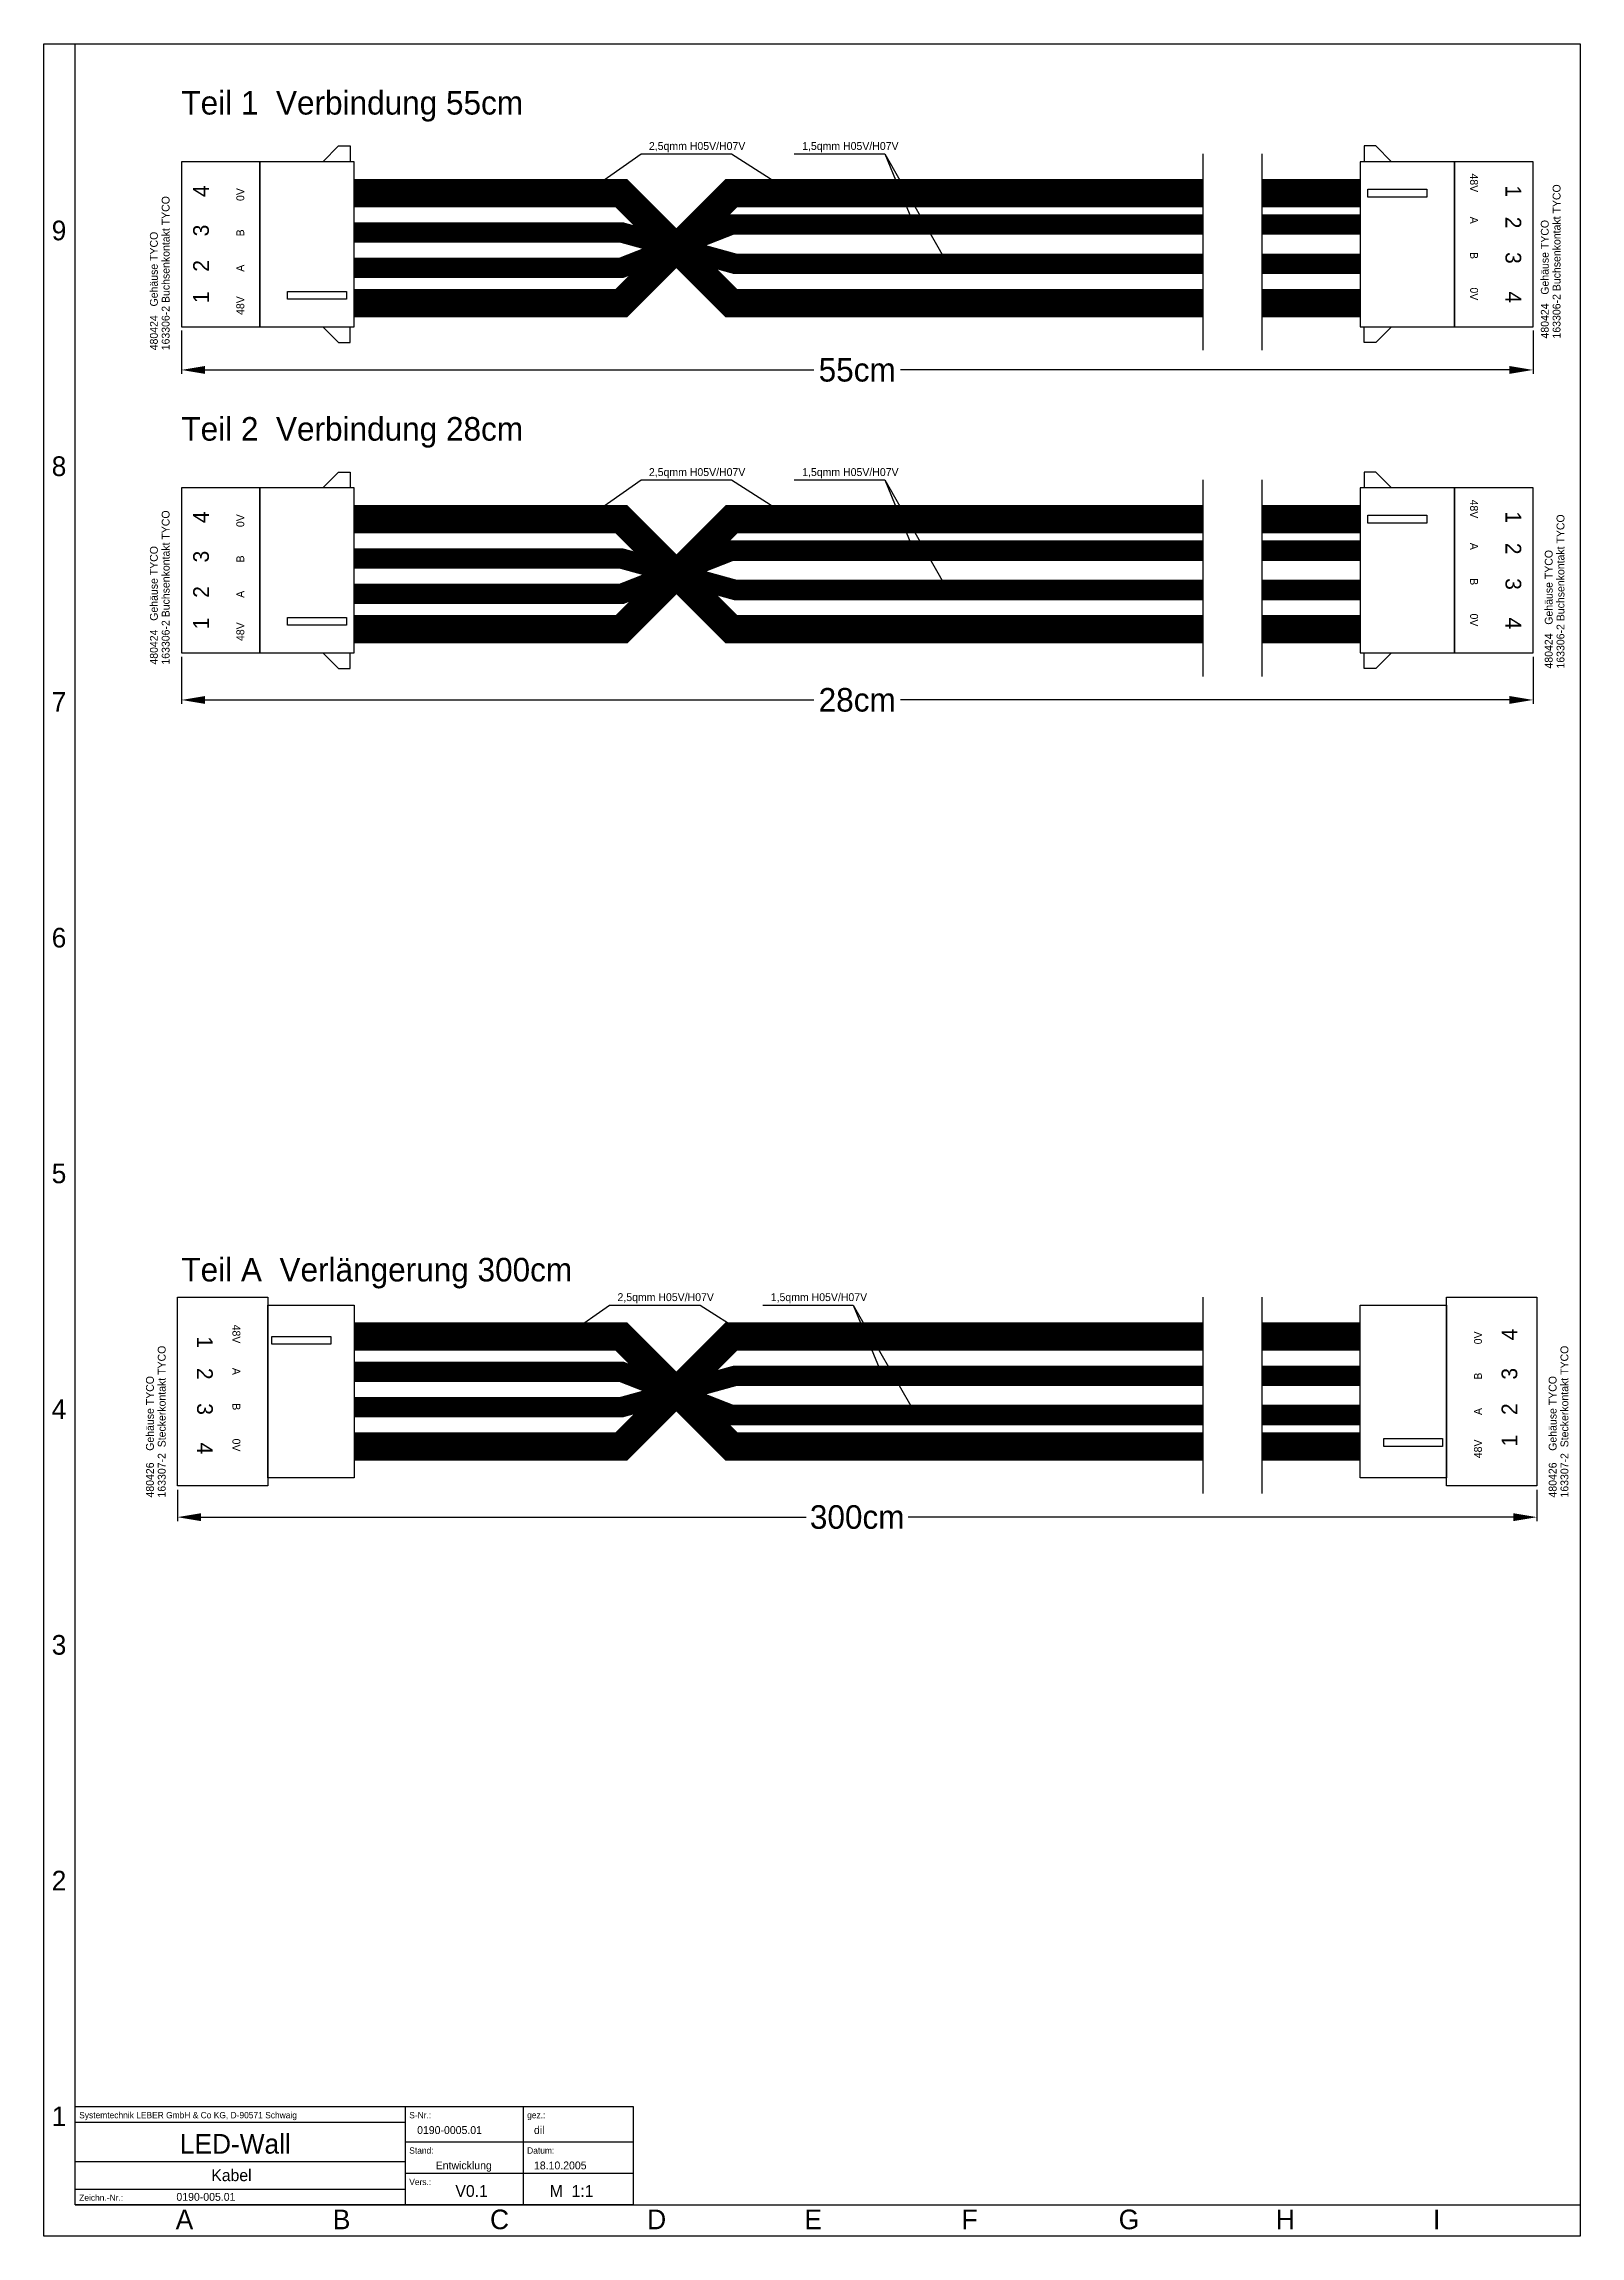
# Model space of a CAD drawing. Extents: x 100 to 296, y 110 to 389.
import ezdxf
from ezdxf.enums import TextEntityAlignment as Align

# ---------------------------------------------------------------- set-up
doc = ezdxf.new("R2010")
doc.units = 0
doc.header["$LTSCALE"] = 0.2
doc.layers.get('0').update_dxf_attribs({"linetype": 'CONTINUOUS'})
doc.layers.get('Defpoints').update_dxf_attribs({"linetype": 'CONTINUOUS'})
for name, color, linetype in [('Bemassung', 5, 'CONTINUOUS'), ('RAHMEN', 5, 'CONTINUOUS'), ('ZEICHNUNG', 7, 'CONTINUOUS')]:
    doc.layers.add(name, color=color, linetype=linetype)
doc.linetypes.add('ZICKZACK', pattern='A,0.00254,-5.08,[131,ltypeshp.shx,S=5.08,R=0,X=-5.08,Y=0],-10.16,[131,ltypeshp.shx,S=5.08,R=180,X=5.08,Y=0],-5.08', length=20.32254)
doc.dimstyles.get("Standard").update_dxf_attribs({"dimtxt": 3, "dimasz": 3, "dimexe": 0.5, "dimexo": 0.5, "dimgap": 0, "dimtad": 0, "dimtih": 1, "dimtoh": 1, "dimdec": 0, "dimzin": 0, "dimdsep": 46, "dimtxsty": 'Standard', "dimcen": 1, "dimadec": 0, "dimazin": 0, "dimtfac": 1, "dimtdec": 0, "dimtofl": 0, "dimtmove": 0, "dimatfit": 3, "dimfxl": 0, "dimtolj": 1, "dimtzin": 0, "dimarcsym": 0})

# ---------------------------------------------------------------- blocks, each defined once
blk = doc.blocks.new('Schrift_N')
for p, q in [((42, 12.5), (42, 0)), ((57, 12.5), (57, 0)), ((0, 10.5), (42, 10.5)), ((42, 8), (71, 8)), ((0, 5.5), (42, 5.5)), ((42, 4), (71, 4)), ((0, 2), (42, 2))]:
    blk.add_line(p, q)
blk.add_lwpolyline([(0, 12.5), (71, 12.5), (71, 0), (0, 0)], close=True)
for s, p in [('Systemtechnik LEBER GmbH & Co KG, D-90571 Schwaig', (0.5, 11)), ('S-Nr.:', (42.5, 11)), ('gez.:', (57.5, 11)), ('Stand:', (42.5, 6.5)), ('Datum:', (57.5, 6.5)), ('Vers.:', (42.5, 2.5)), ('Zeichn.-Nr.:', (0.5, 0.5))]:
    blk.add_text(s, height=0.8).set_placement(p)
for tag, height, p in [('PROJEKT', 2.5, (20.5, 6.5)), ('BEZEICHNUNG', 1.5, (20, 3))]:
    blk.add_attdef(tag, text='', height=height).set_placement(p, align=Align.CENTER)
for tag, p, height in [('SACHNUMMER', (46, 9), 1), ('BEARBEITER', (58.5, 9), 1), ('STAND', (46, 4.5), 1), ('DATUM', (58.5, 4.5), 1), ('ZEICHNG.-NR', (13, 0.5), 1), ('VERS', (48.5, 1), 1.5), ('MASST', (60.5, 1), 1.5)]:
    blk.add_attdef(tag, p, '', height=height)
blk = doc.blocks.new('A4H')
for p, q in [((0, 0), (0, 279)), ((0, 279), (195.5, 279)), ((4, 4), (4, 279)), ((195.5, 279), (195.5, 0)), ((4, 4), (195.5, 4)), ((195.5, 0), (0, 0))]:
    blk.add_line(p, q)
for s, p in [('9', (1, 254)), ('8', (1, 224)), ('7', (1, 194)), ('6', (1, 164)), ('5', (1, 134)), ('4', (1, 104)), ('3', (1, 74)), ('2', (1, 44)), ('1', (1, 14)), ('A', (16.78, 0.88)), ('B', (36.78, 0.88)), ('C', (56.78, 0.88)), ('D', (76.78, 0.88)), ('E', (96.78, 0.88)), ('F', (116.78, 0.88)), ('G', (136.78, 0.88)), ('H', (156.78, 0.88)), ('I', (176.78, 0.88))]:
    blk.add_text(s, height=2.5).set_placement(p)
blk = doc.blocks.new('*D3')
at = {"layer": 'Bemassung', "color": 0, "lineweight": -2}
for p, q in [((117.5, 352.5), (117.5, 347)), ((289.5, 352.5), (289.5, 347)), ((120.5, 347.5), (198, 347.5)), ((286.5, 347.5), (209, 347.5))]:
    blk.add_line(p, q, dxfattribs=at)
at = {"layer": 'Bemassung', "color": 0}
for points in [[(120.5, 348), (120.5, 347), (117.5, 347.5)], [(286.5, 348), (286.5, 347), (289.5, 347.5)]]:
    blk.add_solid(points, dxfattribs=at)
at = {"layer": 'Defpoints', "color": 0}
for p in [(117.5, 353), (289.5, 353), (289.5, 347.5)]:
    blk.add_point(p, dxfattribs=at)
at = {"layer": 'Bemassung', "color": 0, "insert": (203.5, 347.5), "char_height": 3, "attachment_point": 5}
blk.add_mtext('\\A1;55cm', dxfattribs=at)
blk = doc.blocks.new('*D4')
at = {"layer": 'Bemassung', "color": 0, "lineweight": -2}
for p, q in [((117.5, 311), (117.5, 305)), ((289.5, 311), (289.5, 305)), ((120.5, 305.5), (198, 305.5)), ((286.5, 305.5), (209, 305.5))]:
    blk.add_line(p, q, dxfattribs=at)
at = {"layer": 'Bemassung', "color": 0}
for points in [[(120.5, 306), (120.5, 305), (117.5, 305.5)], [(286.5, 306), (286.5, 305), (289.5, 305.5)]]:
    blk.add_solid(points, dxfattribs=at)
at = {"layer": 'Defpoints', "color": 0}
for p in [(117.5, 311.5), (289.5, 311.5), (289.5, 305.5)]:
    blk.add_point(p, dxfattribs=at)
at = {"layer": 'Bemassung', "color": 0, "insert": (203.5, 305.5), "char_height": 3, "attachment_point": 5}
blk.add_mtext('\\A1;28cm', dxfattribs=at)
blk = doc.blocks.new('*D5')
at = {"layer": 'Bemassung', "color": 0, "lineweight": -2}
for p, q in [((117, 205), (117, 201)), ((290, 205), (290, 201)), ((120, 201.5), (197, 201.5)), ((287, 201.5), (210, 201.5))]:
    blk.add_line(p, q, dxfattribs=at)
at = {"layer": 'Bemassung', "color": 0}
for points in [[(120, 202), (120, 201), (117, 201.5)], [(287, 202), (287, 201), (290, 201.5)]]:
    blk.add_solid(points, dxfattribs=at)
at = {"layer": 'Defpoints', "color": 0}
for p in [(117, 205.5), (290, 205.5), (290, 201.5)]:
    blk.add_point(p, dxfattribs=at)
at = {"layer": 'Bemassung', "color": 0, "insert": (203.5, 201.5), "char_height": 3, "attachment_point": 5}
blk.add_mtext('\\A1;300cm', dxfattribs=at)

msp = doc.modelspace()

# ---------------------------------------------------------------- linework, layer by layer
at = {"layer": 'ZEICHNUNG'}
for p, q in [((135.5, 374), (137.5, 376)), ((137.5, 376), (139, 376)), ((139, 376), (139, 374)), ((171, 371.5), (176, 375)), ((176, 375), (187.5, 375)), ((187.5, 375), (193, 371.5)), ((195.5, 375), (207, 375)), ((207, 375), (210.5, 366.5)), ((207, 375), (215, 361)), ((269.5, 376), (268, 376)), ((268, 376), (268, 374)), ((271.5, 374), (269.5, 376)), ((135.5, 353), (137.5, 351)), ((139, 351), (139, 353)), ((268, 351), (268, 353)), ((271.5, 353), (269.5, 351)), ((137.5, 351), (139, 351)), ((269.5, 351), (268, 351)), ((135.5, 332.5), (137.5, 334.5)), ((137.5, 334.5), (139, 334.5)), ((139, 334.5), (139, 332.5)), ((171, 330), (176, 333.5)), ((176, 333.5), (187.5, 333.5)), ((187.5, 333.5), (193, 330)), ((195.5, 333.5), (207, 333.5)), ((207, 333.5), (210.5, 325)), ((207, 333.5), (215, 319.5)), ((269.5, 334.5), (268, 334.5)), ((268, 334.5), (268, 332.5)), ((271.5, 332.5), (269.5, 334.5)), ((135.5, 311.5), (137.5, 309.5)), ((139, 309.5), (139, 311.5)), ((268, 309.5), (268, 311.5)), ((271.5, 311.5), (269.5, 309.5)), ((137.5, 309.5), (139, 309.5)), ((269.5, 309.5), (268, 309.5)), ((167, 225), (172, 228.5)), ((172, 228.5), (183.5, 228.5)), ((183.5, 228.5), (189, 225)), ((191.5, 228.5), (203, 228.5)), ((203, 228.5), (206.5, 220)), ((203, 228.5), (211, 214.5))]:
    msp.add_line(p, q, dxfattribs=at)
at = {"layer": 'ZEICHNUNG', "linetype": 'ZICKZACK'}
for p, q in [((247.5, 375), (247.5, 350)), ((255, 375), (255, 350)), ((247.5, 333.5), (247.5, 308.5)), ((255, 333.5), (255, 308.5)), ((247.5, 229.5), (247.5, 204.5)), ((255, 229.5), (255, 204.5))]:
    msp.add_line(p, q, dxfattribs=at)
at = {"layer": 'ZEICHNUNG'}
for points in [[(117.5, 353), (127.5, 353), (127.5, 374), (117.5, 374)], [(127.5, 353), (139.5, 353), (139.5, 374), (127.5, 374)], [(279.5, 374), (267.5, 374), (267.5, 353), (279.5, 353)], [(289.5, 374), (279.5, 374), (279.5, 353), (289.5, 353)], [(276, 369.5), (268.5, 369.5), (268.5, 370.5), (276, 370.5)], [(131, 357.5), (138.5, 357.5), (138.5, 356.5), (131, 356.5)], [(117.5, 311.5), (127.5, 311.5), (127.5, 332.5), (117.5, 332.5)], [(127.5, 311.5), (139.5, 311.5), (139.5, 332.5), (127.5, 332.5)], [(279.5, 332.5), (267.5, 332.5), (267.5, 311.5), (279.5, 311.5)], [(289.5, 332.5), (279.5, 332.5), (279.5, 311.5), (289.5, 311.5)], [(276, 328), (268.5, 328), (268.5, 329), (276, 329)], [(131, 316), (138.5, 316), (138.5, 315), (131, 315)], [(117, 229.5), (128.5, 229.5), (128.5, 205.5), (117, 205.5)], [(290, 205.5), (278.5, 205.5), (278.5, 229.5), (290, 229.5)], [(128.5, 228.5), (139.5, 228.5), (139.5, 206.5), (128.5, 206.5)], [(278.5, 206.5), (267.5, 206.5), (267.5, 228.5), (278.5, 228.5)], [(129, 224.5), (136.5, 224.5), (136.5, 223.5), (129, 223.5)], [(278, 210.5), (270.5, 210.5), (270.5, 211.5), (278, 211.5)]]:
    msp.add_lwpolyline(points, close=True, dxfattribs=at)
at = {"layer": 'ZEICHNUNG', "color": 1, "const_width": 3.6}
for points in [[(139.5, 356), (173.5, 356), (187.5, 370), (247.5, 370)], [(255, 370), (267.5, 370)], [(139.5, 314.5), (173.5, 314.5), (187.5, 328.5), (247.5, 328.5)], [(255, 328.5), (267.5, 328.5)], [(139.5, 224.5), (173.5, 224.5), (187.5, 210.5), (247.5, 210.5)], [(255, 210.5), (267.5, 210.5)]]:
    msp.add_lwpolyline(points, dxfattribs=at)
at = {"layer": 'ZEICHNUNG', "const_width": 3.6}
for points in [[(139.5, 370), (173.5, 370), (187.5, 356), (247.5, 356)], [(255, 356), (267.5, 356)], [(139.5, 328.5), (173.5, 328.5), (187.5, 314.5), (247.5, 314.5)], [(255, 314.5), (267.5, 314.5)], [(139.5, 210.5), (173.5, 210.5), (187.5, 224.5), (247.5, 224.5)], [(255, 224.5), (267.5, 224.5)]]:
    msp.add_lwpolyline(points, dxfattribs=at)
at = {"layer": 'ZEICHNUNG', "color": 3, "const_width": 2.6}
for points in [[(139.5, 360.5), (173.5, 360.5), (187.5, 366), (247.5, 366)], [(255, 366), (267.5, 366)], [(139.5, 319), (173.5, 319), (187.5, 324.5), (247.5, 324.5)], [(255, 324.5), (267.5, 324.5)], [(139.5, 220), (173.5, 220), (187.5, 214.5), (247.5, 214.5)], [(255, 214.5), (267.5, 214.5)]]:
    msp.add_lwpolyline(points, dxfattribs=at)
at = {"layer": 'ZEICHNUNG', "color": 5, "const_width": 2.6}
for points in [[(139.5, 365), (173.5, 365), (188, 361), (247.5, 361)], [(255, 361), (267.5, 361)], [(139.5, 323.5), (173.5, 323.5), (188, 319.5), (247.5, 319.5)], [(255, 319.5), (267.5, 319.5)], [(139.5, 215.5), (173.5, 215.5), (188, 219.5), (247.5, 219.5)], [(255, 219.5), (267.5, 219.5)]]:
    msp.add_lwpolyline(points, dxfattribs=at)

# ---------------------------------------------------------------- block references
at = {"layer": 'RAHMEN'}
msp.add_blockref('A4H', (100, 110), dxfattribs=at)
ref = msp.add_blockref('Schrift_N', (104, 114), dxfattribs=at)
ref.add_attrib('SACHNUMMER', '0190-0005.01', (147.5, 123), dxfattribs={"height": 1})
ref.add_attrib('STAND', 'Entwicklung', (149.87, 118.5), dxfattribs={"height": 1})
ref.add_attrib('PROJEKT', 'LED-Wall', dxfattribs={"height": 2.5}).set_placement((124.37, 120.5), align=Align.CENTER)
ref.add_attrib('BEZEICHNUNG', 'Kabel', dxfattribs={"height": 1.5}).set_placement((123.87, 117), align=Align.CENTER)
ref.add_attrib('ZEICHNG.-NR', '0190-005.01', (116.87, 114.5), dxfattribs={"height": 1})
ref.add_attrib('BEARBEITER', 'dil', (162.37, 123), dxfattribs={"height": 1})
ref.add_attrib('MASST', 'M  1:1', (164.37, 115), dxfattribs={"height": 1.5})
ref.add_attrib('VERS', 'V0.1', (152.37, 115), dxfattribs={"height": 1.5})
ref.add_attrib('DATUM', '18.10.2005', (162.37, 118.5), dxfattribs={"height": 1})

# ---------------------------------------------------------------- texts
at = {"layer": 'Bemassung'}
for s, p in [('Teil 1  Verbindung 55cm', (117.5, 380)), ('Teil 2  Verbindung 28cm', (117.5, 338.5)), ('Teil A  Verlängerung 300cm', (117.5, 231.5))]:
    msp.add_text(s, height=3, dxfattribs=at).set_placement(p)
at = {"layer": 'ZEICHNUNG'}
for s, p in [('2,5qmm H05V/H07V', (177, 375.5)), ('1,5qmm H05V/H07V', (196.5, 375.5)), ('2,5qmm H05V/H07V', (177, 334)), ('1,5qmm H05V/H07V', (196.5, 334)), ('2,5qmm H05V/H07V', (173, 229)), ('1,5qmm H05V/H07V', (192.5, 229))]:
    msp.add_text(s, height=1, dxfattribs=at).set_placement(p)
for s, height, rotation, p in [('48V', 1, 270, (281.5, 372.5)), ('163306-2 Buchsenkontakt TYCO', 1, 90, (116, 350)), ('4', 2, 90, (121, 369.5)), ('0V', 1, 90, (125.5, 369)), ('1', 2, 270, (286, 371)), ('163306-2 Buchsenkontakt TYCO', 1, 90, (293, 351.5)), ('3', 2, 90, (121, 364.5)), ('A', 1, 270, (281.5, 367)), ('2', 2, 270, (286, 367)), ('480424   Gehäuse TYCO', 1, 90, (291.5, 351.5)), ('480424   Gehäuse TYCO', 1, 90, (114.5, 350)), ('B', 1, 90, (125.5, 364.5)), ('2', 2, 90, (121, 360)), ('A', 1, 90, (125.5, 360)), ('B', 1, 270, (281.5, 362.5)), ('3', 2, 270, (286, 362.5)), ('1', 2, 90, (121, 356)), ('0V', 1, 270, (281.5, 358)), ('4', 2, 270, (286, 357.5)), ('48V', 1, 90, (125.5, 354.5)), ('163306-2 Buchsenkontakt TYCO', 1, 90, (116, 310)), ('4', 2, 90, (121, 328)), ('48V', 1, 270, (281.5, 331)), ('1', 2, 270, (286, 329.5)), ('0V', 1, 90, (125.5, 327.5)), ('163306-2 Buchsenkontakt TYCO', 1, 90, (293.5, 309.5)), ('480424   Gehäuse TYCO', 1, 90, (114.5, 310)), ('3', 2, 90, (121, 323)), ('B', 1, 90, (125.5, 323)), ('A', 1, 270, (281.5, 325.5)), ('2', 2, 270, (286, 325.5)), ('480424   Gehäuse TYCO', 1, 90, (292, 309.5)), ('B', 1, 270, (281.5, 321)), ('3', 2, 270, (286, 321)), ('2', 2, 90, (121, 318.5)), ('A', 1, 90, (125.5, 318.5)), ('1', 2, 90, (121, 314.5)), ('48V', 1, 90, (125.5, 313)), ('0V', 1, 270, (281.5, 316.5)), ('4', 2, 270, (286, 316)), ('163307-2  Steckerkontakt TYCO', 1, 90, (115.5, 204)), ('1', 2, 270, (119.5, 224.5)), ('48V', 1, 270, (124, 226)), ('0V', 1, 90, (283, 223.5)), ('4', 2, 90, (287.5, 224)), ('163307-2  Steckerkontakt TYCO', 1, 90, (294, 204)), ('A', 1, 270, (124, 220.5)), ('480426    Gehäuse TYCO', 1, 90, (114, 204)), ('2', 2, 270, (119.5, 220.5)), ('B', 1, 90, (283, 219)), ('3', 2, 90, (287.5, 219)), ('480426    Gehäuse TYCO', 1, 90, (292.5, 204)), ('3', 2, 270, (119.5, 216)), ('B', 1, 270, (124, 216)), ('A', 1, 90, (283, 214.5)), ('2', 2, 90, (287.5, 214.5)), ('4', 2, 270, (119.5, 211)), ('0V', 1, 270, (124, 211.5)), ('48V', 1, 90, (283, 209)), ('1', 2, 90, (287.5, 210.5))]:
    msp.add_text(s, height=height, rotation=rotation, dxfattribs=at).set_placement(p)

# ---------------------------------------------------------------- dimensions: what is measured, and where the dimension line sits
at = {"layer": 'Bemassung'}
for base, p1, p2, text, picture, middle in [((289.5, 347.5), (117.5, 353), (289.5, 353), '55cm', '*D3', (203.5, 347.5)), ((289.5, 305.5), (117.5, 311.5), (289.5, 311.5), '28cm', '*D4', (203.5, 305.5)), ((290, 201.5), (117, 205.5), (290, 205.5), '300cm', '*D5', (203.5, 201.5))]:
    dim = msp.add_linear_dim(base=base, p1=p1, p2=p2, text=text, dimstyle='Standard', dxfattribs=at)
    dim.commit()
    dim.dimension.update_dxf_attribs({"geometry": picture, "text_midpoint": middle})

doc.saveas('drawing.dxf')
